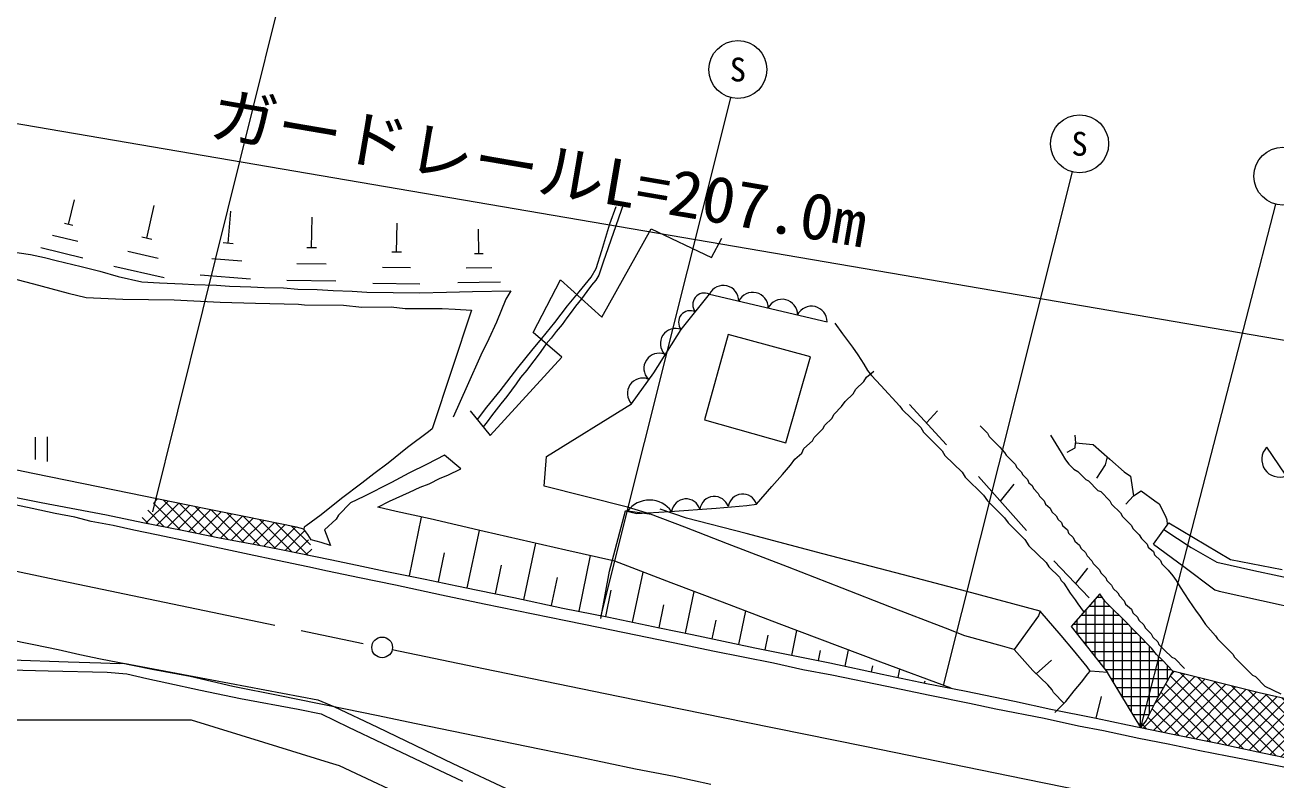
# Model space of a CAD drawing. Units: millimetres, scale not verified. Extents: x 40000 to 680000, y 20000 to 380000.
# Drawn here: x 158444 to 227602, y 298047 to 339806 of the extents above; entities that cross this region are included whole.
import ezdxf
from ezdxf.enums import TextEntityAlignment as Align

# ---------------------------------------------------------------- set-up
doc = ezdxf.new("R2010")
doc.units = ezdxf.units.MM
doc.header["$LTSCALE"] = 1000
doc.linetypes.add('CHAIN', pattern=[18.5, 12, -1.5, 3.5, -1.5])
doc.layers.add('M-BMK', color=2, linetype='CHAIN', lineweight=13)
doc.layers.add('M-WORK', color=1, linetype='Continuous', lineweight=13)
doc.styles.add('ＭＳ ゴシック', font='')
doc.styles.get('ＭＳ ゴシック').set_extended_font_data('MS Gothic')
pattern_1 = [(45, (650611, 671161), (-353.5534, 353.5534), []), (315, (650611, 671161), (353.5534, 353.5534), [])]

msp = doc.modelspace()

# ---------------------------------------------------------------- hatches: boundary and pattern name
at = {"layer": 'M-WORK'}
h = msp.add_hatch(dxfattribs=at)
h.set_pattern_fill('USER', color=256, style=0, pattern_type=2)
h.set_pattern_definition(pattern_1)
h.paths.add_polyline_path([(165730, 313605), (168434, 313051), (170564, 312625), (173459, 312027), (173857, 311924), (173928, 311826), (174453, 310421), (173604, 310589), (172598, 310795), (171179, 311080), (169204, 311441), (167135, 311872), (164958, 312298), (164732, 312343)])
h = msp.add_hatch(dxfattribs=at)
h.set_pattern_fill('USER', color=256, style=0, pattern_type=2)
h.set_pattern_definition([(90, (650611, 671161), (-500, 0), []), (0, (650611, 671161), (0, 500), [])])
h.paths.add_polyline_path([(221900, 304070), (221335, 304669), (221000, 304980), (220722, 305336), (219115, 306980), (218525, 307556), (218156, 307912), (217868, 308335), (216272, 306546), (218284, 303995), (220127, 300961), (220423, 301333), (220982, 302452)])
h = msp.add_hatch(dxfattribs=at)
h.set_pattern_fill('USER', color=256, style=0, pattern_type=2)
h.set_pattern_definition(pattern_1)
h.paths.add_polyline_path([(220116, 300947), (221898, 300586), (224459, 300057), (226855, 299546), (228639, 299181), (230769, 298718), (233494, 298119), (233458, 298252), (233308, 298402), (233191, 298627), (233107, 298739), (232644, 299179), (232555, 299357), (232232, 299652), (232143, 299839), (231806, 300181), (231703, 300392), (231319, 300757), (231225, 300944), (230798, 301361), (230296, 301889), (230137, 301964), (229489, 302206), (228801, 302383), (226671, 302868), (221900, 304070), (220982, 302452), (220423, 301333)])

# ---------------------------------------------------------------- linework, layer by layer
at = {"layer": 'M-BMK'}
for points in [[(107289, 320061), (109382, 319630), (111930, 319142), (115494, 318386), (119704, 317533), (122830, 316875), (126200, 316183), (127808, 315838), (131165, 315146), (134873, 314394), (138037, 313722), (140996, 313120), (143794, 312538), (146663, 311946), (149873, 311267), (153170, 310589), (156493, 309903), (160499, 309054), (177627, 305497)], [(178748, 305264), (183795, 304216), (191243, 302675), (198307, 301254), (201504, 300594), (204877, 299918), (213698, 298113), (224776, 295872), (227378, 295334), (231161, 294571), (233777, 294037), (237677, 293232), (241880, 292375), (246589, 291434), (251710, 290400), (256171, 289534), (261480, 288485), (266137, 287572), (268712, 287045), (271582, 286554), (274918, 285977), (275658, 285844)]]:
    msp.add_lwpolyline(points, dxfattribs=at)
at = {"layer": 'M-WORK'}
for p, q in [((84126, 346994), (288761, 311979)), ((165508, 312886), (172428, 340713)), ((190304, 307139), (197466, 335787)), ((209217, 303281), (216354, 331679)), ((160857, 328778), (161187, 330145)), ((191524, 329915), (190413, 326694)), ((220139, 300943), (227586, 329894)), ((165172, 328011), (165587, 329824)), ((169674, 327731), (169820, 329511)), ((190770, 328801), (191121, 329765)), ((161091, 328722), (160623, 328835)), ((174289, 327483), (174310, 329185)), ((178989, 327244), (179011, 328844)), ((183530, 327153), (183512, 328517)), ((190329, 323640), (193054, 328540)), ((190339, 327340), (190770, 328801)), ((193054, 328540), (196403, 326953)), ((161370, 327829), (159967, 328169)), ((165451, 327947), (164893, 328074)), ((196403, 326953), (196971, 328017)), ((159311, 327502), (161649, 326937)), ((165796, 326890), (164123, 327273)), ((169952, 327708), (169397, 327754)), ((174559, 327479), (174019, 327486)), ((179249, 327240), (178729, 327247)), ((183767, 327156), (183294, 327150)), ((190012, 326338), (190339, 327340)), ((163353, 326471), (166141, 325833)), ((170431, 326738), (168766, 326874)), ((175089, 326572), (173467, 326592)), ((190413, 326694), (190176, 325971)), ((157561, 325837), (158910, 325486)), ((168135, 325994), (170911, 325767)), ((179757, 326367), (178198, 326388)), ((184250, 326374), (182831, 326356)), ((189071, 325056), (189736, 325856)), ((189736, 325856), (190012, 326338)), ((190176, 325971), (190005, 325701)), ((158910, 325486), (160838, 324976)), ((172916, 325697), (175618, 325664)), ((177666, 325528), (180266, 325493)), ((182369, 325561), (184733, 325592)), ((186530, 322806), (188044, 325705)), ((188044, 325705), (190329, 323640)), ((188434, 324269), (189071, 325056)), ((189507, 325062), (189209, 324653)), ((189764, 325413), (189507, 325062)), ((190005, 325701), (189764, 325413)), ((160838, 324976), (161831, 324728)), ((161831, 324728), (163848, 324648)), ((163848, 324648), (166685, 324597)), ((166685, 324597), (169241, 324484)), ((169241, 324484), (171179, 324428)), ((171179, 324428), (173571, 324372)), ((173571, 324372), (173903, 324320)), ((189209, 324653), (188882, 324260)), ((173903, 324320), (176049, 324312)), ((176049, 324312), (177066, 324205)), ((177066, 324205), (178691, 324222)), ((178691, 324222), (179453, 324135)), ((179453, 324135), (181502, 324133)), ((183136, 324032), (180955, 317475)), ((181502, 324133), (182227, 324096)), ((182227, 324096), (183136, 324032)), ((187727, 323343), (188434, 324269)), ((188638, 323929), (188400, 323611)), ((188882, 324260), (188638, 323929)), ((187011, 322472), (187727, 323343)), ((188139, 323240), (187812, 322849)), ((188400, 323611), (188139, 323240)), ((186529, 321887), (187011, 322472)), ((188118, 321429), (186530, 322806)), ((187534, 322484), (187263, 322171)), ((187812, 322849), (187534, 322484)), ((197315, 322685), (196008, 317977)), ((201865, 321449), (197315, 322685)), ((185696, 320843), (186529, 321887)), ((186952, 321742), (186708, 321401)), ((187263, 322171), (186952, 321742)), ((184154, 317108), (188118, 321429)), ((186437, 321066), (186183, 320709)), ((186708, 321401), (186437, 321066)), ((200498, 316698), (201865, 321449)), ((184717, 319565), (185696, 320843)), ((185842, 320304), (185598, 319956)), ((186183, 320709), (185842, 320304)), ((183973, 318662), (184717, 319565)), ((185337, 319609), (185073, 319261)), ((185598, 319956), (185337, 319609)), ((184742, 318850), (184237, 318198)), ((185073, 319261), (184742, 318850)), ((207349, 318824), (209394, 316591)), ((183059, 318469), (184154, 317108)), ((183450, 317984), (183973, 318662)), ((184237, 318198), (183997, 317853)), ((208886, 318473), (208290, 317796)), ((180955, 317475), (180752, 317304)), ((183997, 317853), (183780, 317574)), ((196008, 317977), (200498, 316698)), ((211243, 317639), (211650, 317223)), ((159001, 317010), (159001, 315778)), ((159676, 317036), (159676, 315664)), ((180752, 317304), (179598, 316439)), ((211650, 317223), (211742, 317037)), ((211742, 317037), (212343, 316450)), ((216484, 317123), (216517, 316687)), ((179598, 316439), (178517, 315580)), ((212343, 316450), (212462, 316317)), ((212462, 316317), (212599, 316165)), ((212599, 316165), (212677, 316019)), ((216064, 316183), (216504, 316426)), ((216504, 316426), (216517, 316687)), ((216517, 316687), (217495, 316612)), ((217495, 316612), (218413, 315798)), ((227083, 316449), (231363, 310118)), ((178517, 315580), (177731, 314984)), ((212677, 316019), (213200, 315502)), ((213200, 315502), (213262, 315354)), ((217705, 314733), (218173, 315479)), ((218173, 315479), (218280, 315916)), ((218413, 315798), (219207, 315090)), ((177731, 314984), (177069, 314473)), ((211152, 314832), (213807, 311838)), ((213262, 315354), (213513, 315101)), ((213513, 315101), (213603, 314917)), ((213603, 314917), (213859, 314676)), ((213859, 314676), (213935, 314485)), ((219207, 315090), (219553, 314851)), ((219553, 314851), (219722, 313765)), ((177069, 314473), (175948, 313621)), ((213118, 314416), (212359, 313472)), ((213935, 314485), (214117, 314327)), ((214117, 314327), (214188, 314172)), ((214188, 314172), (214461, 313902)), ((219722, 313765), (220148, 314046)), ((220148, 314046), (220906, 313489)), ((175948, 313621), (174821, 312710)), ((214461, 313902), (214530, 313749)), ((214530, 313749), (214788, 313489)), ((214788, 313489), (214869, 313307)), ((214869, 313307), (215113, 313078)), ((219722, 313765), (219303, 313301)), ((220906, 313489), (221140, 313330)), ((221140, 313330), (221496, 312646)), ((174821, 312710), (173982, 312114)), ((190761, 309603), (191633, 312932)), ((215113, 313078), (215211, 312882)), ((215211, 312882), (215459, 312650)), ((215459, 312650), (215552, 312455)), ((221496, 312646), (221576, 312435)), ((173884, 312028), (173857, 311924)), ((173982, 312114), (173884, 312028)), ((179703, 309332), (180359, 312588)), ((215552, 312455), (215741, 312287)), ((215741, 312287), (215796, 312123)), ((215796, 312123), (216082, 311879)), ((220828, 311098), (221671, 312278)), ((221576, 312435), (221595, 312172)), ((221671, 312278), (225084, 310250)), ((182889, 308671), (183562, 311855)), ((216082, 311879), (216135, 311700)), ((216135, 311700), (216398, 311456)), ((216398, 311456), (216484, 311265)), ((216484, 311265), (216739, 311029)), ((221396, 311894), (222919, 310911)), ((181297, 309005), (181633, 310615)), ((186016, 308021), (186680, 311145)), ((216739, 311029), (216813, 310866)), ((216813, 310866), (217069, 310625)), ((217069, 310625), (217157, 310437)), ((220828, 311098), (222504, 309852)), ((222919, 310911), (224332, 310094)), ((184453, 308346), (184777, 309925)), ((189088, 307381), (189700, 310458)), ((215320, 310175), (217278, 308126)), ((217157, 310437), (217425, 310176)), ((217425, 310176), (217499, 310014)), ((217499, 310014), (217850, 309667)), ((222504, 309852), (224231, 308574)), ((224332, 310094), (226387, 309636)), ((225084, 310250), (227946, 309682)), ((187551, 307695), (187880, 309244)), ((190276, 306988), (190761, 309603)), ((192027, 306780), (192612, 309546)), ((217185, 309758), (216519, 308920)), ((217850, 309667), (217916, 309498)), ((217916, 309498), (218196, 309233)), ((218196, 309233), (218253, 309085)), ((226387, 309636), (229717, 308920)), ((190559, 307088), (190850, 308551)), ((194964, 306169), (195435, 308469)), ((218253, 309085), (218516, 308829)), ((218516, 308829), (218598, 308646)), ((218598, 308646), (218862, 308395)), ((224231, 308574), (224455, 308483)), ((224455, 308483), (229955, 307284)), ((218862, 308395), (218949, 308228)), ((218949, 308228), (219203, 307960)), ((219203, 307960), (219290, 307780)), ((219290, 307780), (219606, 307491)), ((193495, 306470), (193763, 307735)), ((197899, 305547), (198286, 307395)), ((214473, 307128), (213120, 305271)), ((214572, 307392), (214473, 307128)), ((219606, 307491), (219697, 307286)), ((219697, 307286), (219950, 307057)), ((196432, 305857), (196654, 306892)), ((219950, 307057), (220029, 306889)), ((220029, 306889), (220294, 306622)), ((220294, 306622), (220364, 306461)), ((220364, 306461), (220703, 306129)), ((199368, 305242), (199534, 306049)), ((200837, 304940), (201121, 306318)), ((220703, 306129), (220794, 305955)), ((220794, 305955), (221076, 305685)), ((221076, 305685), (221131, 305539)), ((202309, 304648), (202420, 305217)), ((203778, 304347), (203968, 305239)), ((221131, 305539), (221432, 305236)), ((221432, 305236), (221845, 304833)), ((205245, 304035), (205316, 304370)), ((214353, 303926), (215190, 304672)), ((221845, 304833), (222008, 304773)), ((222008, 304773), (222536, 304219)), ((156167, 304186), (159717, 304094)), ((159717, 304094), (162993, 304012)), ((162993, 304012), (164075, 303920)), ((164075, 303920), (165186, 303663)), ((165186, 303663), (166277, 303415)), ((206712, 303723), (206808, 304173)), ((216845, 303458), (217206, 303926)), ((217206, 303926), (217323, 304070)), ((220139, 300943), (218284, 303995)), ((221900, 304070), (220982, 302452)), ((166277, 303415), (168149, 303012)), ((168149, 303012), (170360, 302553)), ((208180, 303412), (208204, 303524)), ((215989, 302381), (216440, 302970)), ((216440, 302970), (216845, 303458)), ((170360, 302553), (173553, 301966)), ((215384, 301779), (215989, 302381)), ((217657, 301461), (217965, 302669)), ((220982, 302452), (220423, 301333)), ((173553, 301966), (174810, 301709)), ((174810, 301709), (176333, 300961)), ((176333, 300961), (178181, 300093)), ((220423, 301333), (220116, 300947)), ((220124, 300946), (220127, 300961)), ((178181, 300093), (181025, 298734)), ((181025, 298734), (182629, 297975))]:
    msp.add_line(p, q, dxfattribs=at)
for points in [[(157631, 327274), (158751, 327110), (159525, 326953), (160160, 326782), (161543, 326448), (162585, 326199), (163588, 325904), (164905, 325603), (165882, 325537), (167146, 325491), (167789, 325452), (169027, 325419), (169748, 325360), (170921, 325328), (171662, 325282), (172743, 325262), (173529, 325190), (174604, 325177), (175476, 325118), (176524, 325092), (177337, 325033), (180253, 324993), (181748, 325026), (183189, 325072), (185295, 325100), (185025, 324641), (184501, 323369), (184081, 322452), (183649, 321541), (182889, 319844), (182115, 318114)], [(215889, 302282), (215294, 302878), (215228, 303042), (214986, 303304), (214167, 304110), (213120, 305271), (212491, 305442), (210394, 306019), (209325, 306445), (206258, 307631), (203611, 308660), (200590, 309833), (197274, 311104), (194914, 312035), (193014, 312756), (191749, 313142), (187141, 314296), (187277, 315939), (191979, 318855), (193212, 320563), (194715, 322965), (196282, 324917), (202781, 323389)], [(203215, 323307), (203641, 322722), (204193, 321987), (204483, 321570), (204815, 321056), (205021, 320704), (205232, 320424), (205756, 319867), (206810, 318732), (206940, 318545), (207960, 317545), (208117, 317281), (209150, 316255), (209297, 315991), (210250, 315075), (210424, 314800), (211441, 313797), (211655, 313483), (212591, 312550), (212791, 312273), (213711, 311346), (213948, 311005), (214898, 310079), (215052, 309839), (215630, 309257), (215727, 309083), (215868, 308926), (216229, 308384), (216503, 308016), (216657, 307782), (216944, 307378), (216983, 307343)], [(193085, 312729), (191633, 312932), (192271, 312778), (194099, 312890), (196655, 313086), (198346, 313224), (198883, 313303), (199733, 314275), (200321, 314936), (200770, 315459), (201009, 315798), (201385, 316119), (201504, 316385), (201977, 316808), (202066, 316995), (202553, 317463), (202665, 317674), (203044, 318044), (203185, 318287), (203587, 318704), (203779, 318980), (204233, 319406), (204378, 319668), (204823, 320080), (204959, 320333), (205366, 320651)], [(215136, 317127), (215733, 316157), (215974, 315761), (216151, 315510), (216435, 315245), (216655, 315106), (217087, 314662), (217242, 314593), (217756, 314068), (217913, 314007), (218415, 313496), (218518, 313302), (219007, 312824), (219117, 312623), (219602, 312145), (219705, 311944), (220036, 311607), (220163, 311409), (220484, 311095), (220535, 310931), (220825, 310691), (220889, 310507), (221223, 310189), (221300, 310008), (221645, 309657), (221892, 309336), (222076, 309089), (222305, 308717), (222783, 307984), (223198, 307393), (223378, 307149), (223706, 306644), (224265, 306025), (224378, 305855), (225217, 305009), (225311, 304842), (226301, 303848), (226461, 303765), (226980, 303233), (227862, 302819)], [(209651, 303121), (205760, 304560), (200137, 306690), (197005, 307883), (194160, 308944), (191054, 310150), (188348, 310766), (183820, 311796), (180838, 312484), (178970, 312891), (177945, 313139), (178598, 313470), (179691, 313965), (180297, 314236), (180788, 314436), (181393, 314744), (181825, 314914), (182530, 315262), (181634, 316021), (180668, 315523), (179665, 315015), (178705, 314493), (177174, 313727), (176438, 313373), (175779, 312704), (175639, 312477), (174997, 311885), (175341, 311015), (174821, 311179), (174255, 311338), (174072, 311629), (173857, 311924), (173459, 312027), (170564, 312625), (168434, 313051), (165008, 313753), (161684, 314437), (158876, 315008), (155224, 315747)], [(156486, 313973), (159336, 313402), (162955, 312705), (164958, 312298), (167135, 311872), (169204, 311441), (171179, 311080), (172598, 310795), (173604, 310589), (175313, 310252), (176815, 309929), (178346, 309606), (180574, 309157), (182320, 308791), (183472, 308548), (185475, 308136), (188185, 307560), (190727, 307055), (193517, 306465), (195324, 306095), (196803, 305777), (198793, 305360), (201274, 304850), (202931, 304527), (205838, 303909), (208286, 303390), (210378, 302978), (213140, 302402), (215162, 301967), (217657, 301461), (219385, 301096), (221898, 300586), (224459, 300057), (226855, 299546), (228639, 299181)], [(228601, 298642), (226911, 298970), (224899, 299359), (223387, 299663), (221650, 300033), (220021, 300351), (218069, 300763), (216693, 301025), (214783, 301442), (212110, 301971), (210664, 302284), (208468, 302724), (206095, 303220), (203047, 303841), (201442, 304145), (199822, 304506), (196475, 305176), (194803, 305527), (190240, 306455), (188339, 306853), (183831, 307778), (181467, 308279), (178927, 308821), (176932, 309224), (175168, 309598), (174077, 309832), (172406, 310188), (170838, 310511), (167640, 311194), (165707, 311606), (164461, 311868), (163310, 312116), (162102, 312350), (161199, 312579), (160113, 312795), (158844, 313071), (157281, 313399)], [(228801, 302383), (226671, 302868), (221900, 304070), (221335, 304669), (221000, 304980), (220722, 305336), (219115, 306980), (218525, 307556), (218156, 307912), (217868, 308335), (216272, 306546), (218284, 303995), (217834, 304024), (217323, 304070), (217171, 304311), (216412, 305224), (215724, 306048), (214572, 307392), (210508, 308466), (207012, 309392), (202544, 310548), (198315, 311677), (195021, 312530), (193553, 313026)], [(157380, 305852), (158935, 305535), (160276, 305267), (161476, 304993), (162610, 304756), (163583, 304572), (165478, 304184), (167582, 303793), (169942, 303232), (172539, 302726), (174612, 302288), (175264, 302171), (177869, 301627), (180069, 301178), (184099, 300340), (186893, 299774), (189056, 299320), (192188, 298669), (194327, 298252), (196354, 297822)], [(157706, 304692), (160832, 304580), (162634, 304534), (163643, 304495), (163890, 304509), (174631, 302476), (175524, 302117), (177925, 300963), (182090, 298962), (185329, 297439), (188558, 295962), (191586, 294623), (195329, 292981), (199605, 291017), (202935, 289531), (205820, 288235), (208081, 287297), (208713, 287023), (211003, 286284), (214957, 284899), (218810, 283642), (223783, 281880), (226848, 280825), (228508, 280421)]]:
    msp.add_lwpolyline(points, dxfattribs=at)
msp.add_lwpolyline([(145484, 299420), (150354, 298083), (154902, 296989), (158971, 296176), (162694, 295580), (165250, 295167), (166999, 294977), (171993, 294538), (174929, 294322), (177816, 294083), (178953, 295223), (179085, 295270), (180294, 296496), (180376, 296685), (175836, 298835), (175279, 298996), (171655, 300115), (167644, 301359), (142598, 301348), (142411, 300318)], close=True, dxfattribs=at)
for centre, radius in [((197855, 337343), 1604), ((216745, 333235), 1604), ((227985, 331447), 1604), ((178188, 305381), 572)]:
    msp.add_circle(centre, radius, dxfattribs=at)
for centre, radius, start, end in [((197051, 324544), 856, 359.44618, 154.08541), ((196000, 324341), 642, 63.92876, 218.56799), ((198676, 324161), 856, 359.44618, 154.08541), ((200301, 323779), 856, 359.44618, 154.08541), ((195216, 323365), 642, 63.92876, 218.56799), ((201926, 323397), 856, 359.44618, 154.08541), ((194413, 322177), 844, 69.03165, 223.67089), ((193501, 320807), 844, 69.03165, 223.67089), ((192589, 319437), 844, 69.03165, 223.67089), ((227796, 315778), 979, 136.74157, 291.3808), ((192964, 312025), 1507, 35.35967, 143.77371), ((194990, 312789), 804, 17.62353, 172.26276), ((196553, 312924), 804, 17.62353, 172.26276), ((198117, 313059), 804, 17.62353, 172.26276)]:
    msp.add_arc(centre, radius, start, end, dxfattribs=at)

# ---------------------------------------------------------------- texts
at = {"layer": 'M-WORK', "style": 'ＭＳ ゴシック'}
for p in [(197855, 337343), (216745, 333235)]:
    msp.add_text('S', height=1320, dxfattribs=at).set_placement(p, align=Align.MIDDLE_CENTER)
at = {"layer": 'M-WORK', "style": 'ＭＳ ゴシック', "width": 1.05}
msp.add_text('ガードレールL=207.0m', height=2566, rotation=350.29, dxfattribs=at).set_placement((186502, 329832), align=Align.BOTTOM_CENTER)

doc.saveas('drawing.dxf')
